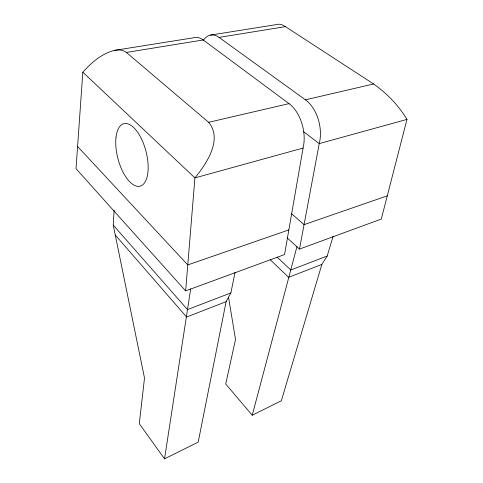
<?xml version="1.0" encoding="UTF-8"?>
<svg xmlns="http://www.w3.org/2000/svg" width="483" height="483" viewBox="0 0 483 483"><rect width="100%" height="100%" fill="white"/><g stroke="black" fill="none" stroke-linecap="round" stroke-linejoin="round"><path stroke-width="0.72" d="M235.052 272.303L230.88 292.946L226.122 301.658L198.205 442.108L164.534 458.85L139.297 423.694L144.502 378.062L113.227 225.072L114.151 210.135M82.834 72.209L76.018 168.676L185.641 290.887L284.547 254.571L303.076 148.064A32.295 20.026 77.2 0 0 289.021 103.634L203.234 39.962A29.584 15.764 80 0 0 194.649 37.614L114.785 50.323C101.883 53.384 91.468 62.573 82.834 72.209L194.921 177.907L185.641 290.887M190.682 288.858L164.534 458.85M210.365 35.114L279.077 24.18L281.559 24.555L285.411 26.631L373.619 83.982C386.943 93.352 398.523 105.451 406.982 119.392L381.292 219.053L299.484 249.089L319.239 143.602A31.836 20.322 77.6 0 0 305.431 99.824L219.065 37.396A29.197 16.048 80.4 0 0 203.572 40.089M228.525 297.166L235.517 339.41L225.736 383.991L252.235 415.241L296.924 246.735M333.192 236.084L327.196 256.038L321.865 264.412L281.335 400.769L252.235 415.241M226.122 301.658L186.601 317.035L115.286 235.016M321.865 264.412L288.635 277.339L270.214 259.709M230.88 292.946L187.464 309.579L113.227 225.072M327.196 256.038L290.778 269.991L277.151 257.119M288.834 229.92L187.772 264.925L77.582 146.476M387.275 195.832L304.061 224.649L291.617 213.764M303.076 148.064L194.921 177.907C206.392 163.882 222.983 139.49 208.644 122.308L126.365 52.436C123.129 49.815 118.727 49.604 114.785 50.323M406.982 119.392L319.239 143.602L303.656 131.714M208.644 122.308L289.021 103.634M305.431 99.824L373.619 83.982M126.365 52.436L203.234 39.962M219.065 37.396L285.411 26.631M287.228 237.938L299.484 249.089M116.023 137.148A32.283 14.496 75.4 0 0 137.238 186.287A32.283 14.496 75.4 0 0 142.582 141.338A32.283 14.496 75.4 0 0 116.023 137.148"/></g></svg>
